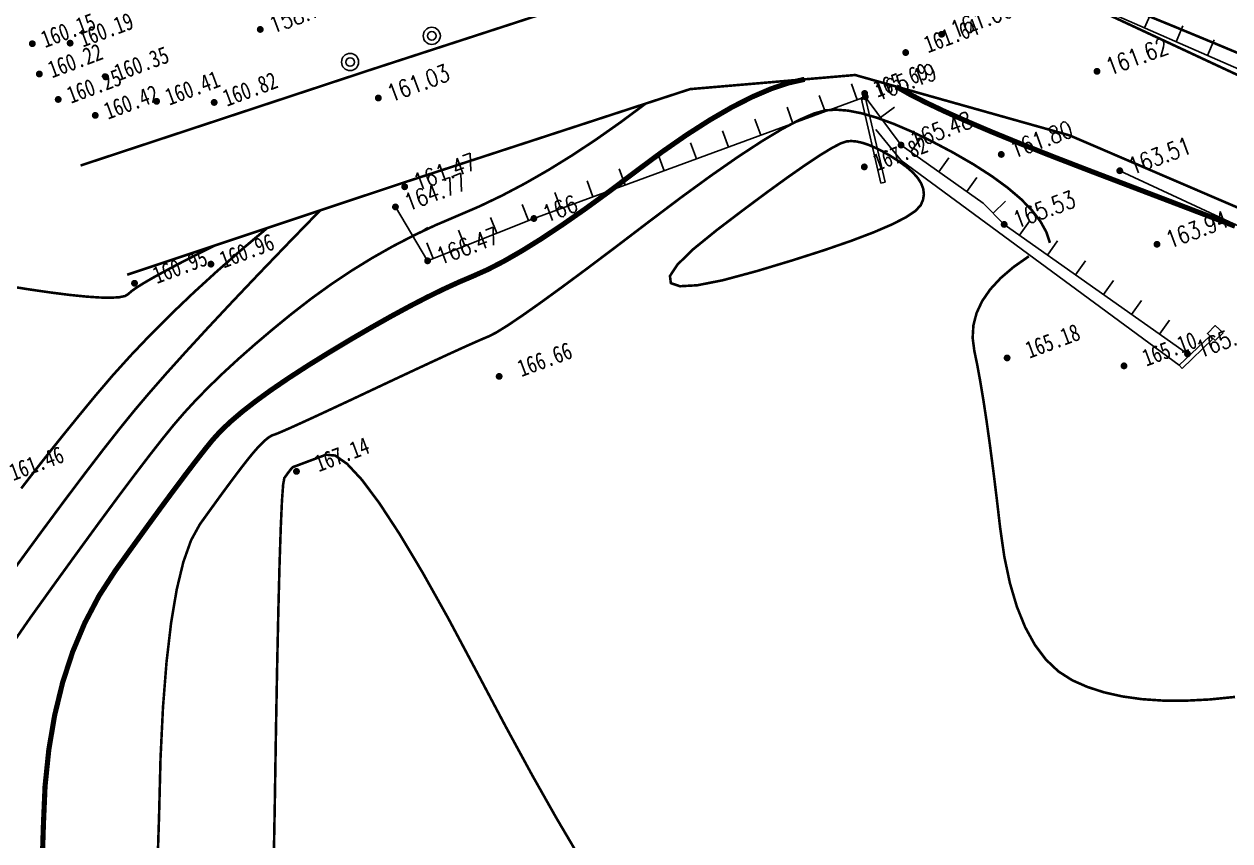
# Model space of a CAD drawing. Header units: millimetres. Extents: x -1471591 to 944464, y -468930 to 547002.
# Drawn here: x 164850 to 235171, y -197547 to -149938 of the extents above; entities that cross this region are included whole.
import ezdxf
from ezdxf.enums import TextEntityAlignment as Align

# ---------------------------------------------------------------- set-up
doc = ezdxf.new("R2010")
doc.units = ezdxf.units.MM
doc.header["$LTSCALE"] = 10
for name, color, linetype in [('DGX', 252, 'Continuous'), ('DLSS', 252, 'Continuous'), ('DMTZ', 252, 'Continuous'), ('GCD', 252, 'Continuous'), ('JMD', 252, 'Continuous'), ('value', 7, 'Continuous'), ('ZBTZ', 252, 'Continuous')]:
    doc.layers.add(name, color=color, linetype=linetype)
doc.styles.get("Standard").update_dxf_attribs({"font": 'simplex.shx', "width": 0.8, "bigfont": 'hztxt.shx'})
doc.styles.add('宋体', font='', dxfattribs={"height": 1.25, "bigfont": 'hztxt.shx'})
doc.styles.get('宋体').set_extended_font_data('SimSun')
doc.linetypes.add('444', pattern='A,4.5,[145,AAA.SHX,S=1,R=0,X=0,Y=1],4.5,-0.5,[146,AAA.SHX,S=1,R=0,X=0,Y=0],-0.5', length=10)
doc.linetypes.add('X33', pattern='A,2,[150,symbolx.shx,S=1,R=0,X=0,Y=1],1e-11', length=2)

# ---------------------------------------------------------------- blocks, each defined once
blk = doc.blocks.new('gc170')
at = {"linetype": 'Continuous'}
blk.add_circle((0, 0), 0.5, dxfattribs=at)
blk = doc.blocks.new('GC200')
at = {"layer": 'GCD', "const_width": 0.2, "flags": 128}
blk.add_lwpolyline([(-0.1, 0, 1), (0.1, 0, 1)], format="xyb", close=True, dxfattribs=at)
blk = doc.blocks.new('地形')
at = {"layer": 'DGX', "color": 252, "linetype": 'Continuous', "flags": 128}
for points, const_width in [([(-314.876, -91.901), (-316.075, -92.033), (-317.135, -92.158), (-318.054, -92.278), (-318.834, -92.391), (-319.475, -92.499), (-319.975, -92.6), (-320.335, -92.696), (-320.556, -92.785), (-320.771, -92.826), (-321.114, -92.773), (-321.585, -92.628), (-322.184, -92.39), (-322.912, -92.06), (-323.767, -91.637), (-324.75, -91.121), (-325.862, -90.512), (-326.98, -89.877)], 0.15), ([(-311.623, -92.02), (-313.468, -92.679), (-315.244, -93.352), (-316.95, -94.037), (-318.586, -94.736), (-320.153, -95.448), (-321.649, -96.173), (-323.075, -96.911), (-324.432, -97.662), (-325.727, -98.41), (-326.969, -99.139), (-328.157, -99.848), (-329.292, -100.537), (-330.374, -101.207)], 0.15), ([(-308.37, -92.139), (-310.772, -93.274), (-312.997, -94.34), (-315.043, -95.336), (-316.911, -96.262), (-318.6, -97.117), (-320.111, -97.903), (-321.443, -98.619), (-322.597, -99.264), (-323.755, -99.944), (-325.098, -100.761), (-326.628, -101.717), (-328.344, -102.811), (-330.245, -104.044), (-332.333, -105.414)], 0.15), ([(-288.415, -92.961), (-290.147, -93.463), (-291.834, -93.903), (-293.474, -94.281), (-295.068, -94.597), (-296.615, -94.851), (-298.117, -95.043), (-299.572, -95.172), (-300.981, -95.24), (-302.366, -95.302), (-303.75, -95.417), (-305.133, -95.583), (-306.514, -95.802), (-307.894, -96.073), (-309.273, -96.396), (-310.651, -96.772), (-312.028, -97.199), (-313.368, -97.653), (-314.637, -98.109), (-315.835, -98.565), (-316.963, -99.023), (-318.019, -99.482), (-319.004, -99.942), (-319.919, -100.404), (-320.762, -100.866), (-321.652, -101.389), (-322.706, -102.033), (-323.924, -102.797), (-325.306, -103.681), (-326.852, -104.686), (-328.562, -105.811), (-330.437, -107.056), (-332.475, -108.421), (-334.488, -109.82)], 0.15), ([(-336.859, -122.033), (-336.018, -119.986), (-335.15, -117.939), (-334.204, -116.034), (-333.182, -114.274), (-332.082, -112.656), (-330.906, -111.182), (-329.652, -109.851), (-328.322, -108.664), (-326.914, -107.62), (-325.524, -106.689), (-324.246, -105.84), (-323.08, -105.073), (-322.025, -104.388), (-321.083, -103.785), (-320.252, -103.264), (-319.534, -102.825), (-318.927, -102.468), (-318.317, -102.154), (-317.591, -101.845), (-316.747, -101.539), (-315.786, -101.238), (-314.708, -100.94), (-313.513, -100.647), (-312.2, -100.358), (-310.771, -100.073), (-309.322, -99.806), (-307.95, -99.572), (-306.657, -99.37), (-305.441, -99.201), (-304.303, -99.064), (-303.243, -98.96), (-302.26, -98.889), (-301.356, -98.85), (-300.426, -98.793), (-299.369, -98.667), (-298.184, -98.472), (-296.872, -98.209), (-295.432, -97.876), (-293.864, -97.475), (-292.168, -97.005), (-290.345, -96.466), (-288.52, -95.939), (-286.82, -95.507), (-285.244, -95.168), (-283.793, -94.923), (-282.466, -94.772), (-281.263, -94.715), (-280.186, -94.751), (-279.232, -94.882)], 0.3), ([(-262.692, -95.345), (-262.337, -95.61), (-261.682, -96.167), (-260.728, -97.017), (-259.475, -98.158), (-257.922, -99.592), (-256.071, -101.319), (-253.92, -103.337)], 0.15), ([(-330.794, -124.969), (-329.511, -121.843), (-328.274, -118.776), (-327.1, -116.048), (-325.987, -113.661), (-324.936, -111.613), (-323.948, -109.905), (-323.021, -108.536), (-322.156, -107.508), (-321.354, -106.819), (-320.612, -106.323), (-319.93, -105.87), (-319.308, -105.46), (-318.745, -105.095), (-318.242, -104.773), (-317.799, -104.495), (-317.416, -104.261), (-317.092, -104.07), (-316.81, -103.913), (-316.551, -103.778), (-316.316, -103.666), (-316.105, -103.576), (-315.917, -103.509), (-315.753, -103.464), (-315.612, -103.441), (-315.495, -103.441), (-315.303, -103.444), (-314.937, -103.43), (-314.397, -103.399), (-313.684, -103.351), (-312.797, -103.287), (-311.736, -103.205), (-310.501, -103.107), (-309.093, -102.991), (-307.67, -102.875), (-306.39, -102.773), (-305.254, -102.685), (-304.262, -102.611), (-303.414, -102.552), (-302.709, -102.507), (-302.148, -102.476), (-301.731, -102.46), (-301.256, -102.406), (-300.522, -102.261), (-299.529, -102.025), (-298.277, -101.698), (-296.767, -101.281), (-294.997, -100.774), (-292.968, -100.175), (-290.681, -99.486), (-288.379, -98.804), (-286.308, -98.229), (-284.469, -97.759), (-282.86, -97.396), (-281.482, -97.138), (-280.335, -96.987), (-279.419, -96.941), (-278.733, -97.002), (-278.14, -97.178), (-277.497, -97.478), (-276.807, -97.903), (-276.068, -98.453), (-275.281, -99.128), (-274.445, -99.927), (-273.561, -100.851), (-272.629, -101.899), (-271.738, -102.98), (-270.978, -103.999), (-270.349, -104.956), (-269.851, -105.852), (-269.484, -106.687), (-269.248, -107.461), (-269.143, -108.173), (-269.168, -108.824)], 0.15), ([(-324.627, -127.806), (-323.003, -123.7), (-321.399, -119.613), (-319.995, -116.062), (-318.792, -113.048), (-317.79, -110.569), (-316.989, -108.627), (-316.39, -107.222), (-315.991, -106.352), (-315.793, -106.019), (-315.7, -105.956), (-315.614, -105.899), (-315.536, -105.847), (-315.465, -105.801), (-315.402, -105.761), (-315.346, -105.726), (-315.298, -105.696), (-315.257, -105.673), (-315.221, -105.653), (-315.189, -105.636), (-315.159, -105.622), (-315.133, -105.61), (-315.109, -105.602), (-315.088, -105.596), (-315.07, -105.593), (-315.056, -105.593), (-315.013, -105.595), (-314.91, -105.596), (-314.748, -105.596), (-314.527, -105.596), (-314.246, -105.596), (-313.905, -105.596), (-313.505, -105.595), (-313.046, -105.594), (-312.558, -105.826), (-312.074, -106.525), (-311.593, -107.691), (-311.116, -109.323), (-310.642, -111.422), (-310.171, -113.988), (-309.704, -117.02), (-309.24, -120.519), (-308.78, -124.078), (-308.325, -127.289), (-307.874, -130.153), (-307.428, -132.669)], 0.15), ([(-270.595, -109.128), (-271.65, -109.401), (-272.579, -109.74), (-273.382, -110.145), (-274.059, -110.618), (-274.61, -111.157), (-275.034, -111.763), (-275.332, -112.436), (-275.504, -113.175), (-275.633, -114.01), (-275.804, -114.968), (-276.016, -116.05), (-276.269, -117.256), (-276.564, -118.585), (-276.9, -120.038), (-277.277, -121.614), (-277.696, -123.314), (-278.068, -125.01), (-278.304, -126.573), (-278.406, -128.003), (-278.372, -129.3), (-278.203, -130.464), (-277.9, -131.495), (-277.461, -132.393), (-276.886, -133.159), (-276.191, -133.837), (-275.389, -134.473), (-274.48, -135.066), (-273.464, -135.617), (-272.341, -136.126), (-271.112, -136.592), (-269.775, -137.016), (-268.331, -137.398)], 0.15)]:
    blk.add_lwpolyline(points, dxfattribs=dict(at, const_width=const_width))
at = {"layer": 'DGX', "color": 252, "linetype": 'Continuous', "const_width": 0.3}
blk.add_lwpolyline([(-274.365, -97.156), (-273.818, -97.816), (-273.113, -98.59), (-272.252, -99.479), (-271.233, -100.482), (-270.057, -101.601), (-268.723, -102.834), (-267.233, -104.182), (-265.585, -105.645), (-263.966, -107.071), (-262.559, -108.31), (-261.365, -109.362), (-260.384, -110.227), (-259.616, -110.904), (-259.06, -111.394), (-258.718, -111.697)], dxfattribs=at)
at = {"layer": 'DGX', "color": 252, "linetype": 'Continuous', "const_width": 0.15, "flags": 128}
blk.add_lwpolyline([(-278.198, -99.129), (-277.934, -99.208), (-277.659, -99.34), (-277.373, -99.526), (-277.074, -99.767), (-276.765, -100.062), (-276.443, -100.41), (-276.11, -100.813), (-275.765, -101.27), (-275.454, -101.738), (-275.22, -102.174), (-275.064, -102.579), (-274.986, -102.952), (-274.986, -103.292), (-275.063, -103.602), (-275.219, -103.879), (-275.452, -104.124), (-275.851, -104.329), (-276.504, -104.484), (-277.411, -104.59), (-278.572, -104.646), (-279.987, -104.653), (-281.656, -104.61), (-283.578, -104.517), (-285.755, -104.375), (-287.792, -104.181), (-289.294, -103.934), (-290.263, -103.632), (-290.698, -103.276), (-290.599, -102.867), (-289.966, -102.404), (-288.799, -101.887), (-287.098, -101.316), (-285.238, -100.758), (-283.591, -100.282), (-282.157, -99.887), (-280.938, -99.573), (-279.932, -99.34), (-279.14, -99.189), (-278.562, -99.118)], close=True, dxfattribs=at)
at = {"layer": 'DLSS', "linetype": 'Continuous', "lineweight": 15, "const_width": 0.15, "elevation": 152.25, "flags": 128}
for points in [[(-320.538, -84.791), (-302.735, -85.492), (-296.393, -85.77)], [(-296.393, -85.77), (-283.988, -86.313), (-275.758, -88.64), (-262.327, -96.532), (-248.39, -110.725), (-236.833, -120.284), (-220.557, -131.652), (-211.02, -142.459), (-205.602, -153.98), (-199.525, -171.689)], [(-320.224, -91.706), (-303.534, -92.315), (-292.623, -92.781)], [(-292.623, -92.781), (-285.683, -93.077), (-276.38, -95.68), (-265.898, -103.36)], [(-209.227, -163.906), (-215.284, -149.276), (-221.959, -139.699), (-222.955, -138.654), (-232.245, -131.358), (-241.93, -124.903), (-251.576, -117.045), (-253.415, -115.31), (-265.898, -103.36)]]:
    blk.add_lwpolyline(points, dxfattribs=at)
at = {"layer": 'DLSS', "linetype": 'Continuous', "const_width": 0.075, "elevation": 152.25, "flags": 128}
for points in [[(-302.735, -85.492), (-296.393, -85.77)], [(-296.393, -85.77), (-283.988, -86.313), (-275.758, -88.64), (-262.327, -96.532), (-248.39, -110.725), (-236.833, -120.284), (-220.557, -131.652), (-211.02, -142.459), (-205.602, -153.98), (-199.525, -171.689)], [(-303.534, -92.315), (-292.623, -92.781)], [(-292.623, -92.781), (-285.683, -93.077), (-276.38, -95.68), (-265.898, -103.36)]]:
    blk.add_lwpolyline(points, dxfattribs=at)
at = {"layer": 'DLSS', "linetype": 'Continuous', "const_width": 0.075, "elevation": 152.25}
blk.add_lwpolyline([(-209.227, -163.906), (-215.284, -149.276), (-221.959, -139.699), (-222.955, -138.654), (-232.245, -131.358), (-241.93, -124.903), (-251.576, -117.045), (-253.415, -115.31), (-265.898, -103.36)], dxfattribs=at)
at = {"layer": 'DMTZ', "linetype": 'Continuous', "elevation": 152.25, "flags": 128}
for points in [[(-304.184, -93.487), (-303.528, -97.087), (-296.859, -96.948), (-290.361, -96.99)], [(-303.825, -95.455), (-302.841, -95.276)], [(-303.187, -97.08), (-303.208, -96.08)], [(-301.187, -97.038), (-301.208, -96.039)], [(-299.188, -96.997), (-299.209, -95.997)], [(-297.188, -96.955), (-297.209, -95.955)], [(-295.188, -96.959), (-295.182, -95.959)], [(-293.188, -96.972), (-293.182, -95.972)], [(-291.188, -96.985), (-291.182, -95.985)], [(-288.767, -97), (-288.761, -96)], [(-286.767, -97.013), (-286.761, -96.013)], [(-284.767, -97.026), (-284.761, -96.026)], [(-282.767, -97.039), (-282.761, -96.039)], [(-280.767, -97.051), (-280.761, -96.051)], [(-278.767, -97.064), (-278.761, -96.064)], [(-276.767, -97.077), (-276.761, -96.077)], [(-290.361, -96.99), (-276.269, -97.08), (-275.302, -100.445)], [(-275.854, -98.523), (-274.893, -98.247)], [(-259.608, -99.026), (-258.911, -98.309)], [(-258.173, -100.419), (-257.476, -99.702)], [(-275.302, -100.445), (-272, -105.293), (-271.292, -106.882), (-263.923, -117.702)], [(-274.91, -101.021), (-274.083, -100.458)], [(-256.738, -101.812), (-256.041, -101.095)], [(-273.784, -102.674), (-272.957, -102.111)], [(-272.658, -104.327), (-271.831, -103.764)], [(-271.661, -106.052), (-270.748, -105.645)], [(-270.677, -107.784), (-269.851, -107.221)], [(-269.552, -109.437), (-268.725, -108.874)], [(-268.426, -111.09), (-267.599, -110.527)], [(-267.3, -112.743), (-266.473, -112.18)], [(-266.174, -114.396), (-265.348, -113.833)], [(-265.048, -116.049), (-264.222, -115.486)]]:
    blk.add_lwpolyline(points, dxfattribs=at)
at = {"layer": 'DMTZ', "linetype": 'Continuous', "elevation": 152.25}
blk.add_lwpolyline([(-261.779, -96.919), (-255.303, -103.205)], dxfattribs=at)
at = {"layer": 'DMTZ', "linetype": 'X33', "elevation": 152.25, "flags": 128}
blk.add_lwpolyline([(-263.881, -106.315), (-253.355, -116.992), (-238.183, -128.697), (-235.784, -131.16)], dxfattribs=at)
at = {"layer": 'JMD', "linetype": 'Continuous'}
for p, q in [((-276.282, -97.182, 152.25), (-276.53, -97.149, 152.25)), ((-276.282, -97.182, 152.25), (-276.53, -97.149, 152.25)), ((-276.269, -97.08, 152.25), (-276.516, -97.048, 152.25)), ((-276.936, -102.139, 152.25), (-277.183, -102.107, 152.25)), ((-276.936, -102.139, 152.25), (-277.183, -102.107, 152.25)), ((-262.349, -117.184, 152.25), (-262.25, -117.414, 152.25)), ((-264.607, -118.148, 152.25), (-264.509, -118.378, 152.25))]:
    blk.add_line(p, q, dxfattribs=at)
at = {"layer": 'JMD', "linetype": 'Continuous', "elevation": 152.25, "flags": 128}
for points in [[(-277.183, -102.107), (-276.516, -97.048)], [(-276.936, -102.139), (-276.269, -97.08)], [(-262.349, -117.184), (-264.607, -118.148)], [(-262.25, -117.414), (-264.509, -118.378)]]:
    blk.add_lwpolyline(points, dxfattribs=at)
at = {"layer": 'JMD', "linetype": '444', "elevation": 152.25, "flags": 128}
blk.add_lwpolyline([(-264.607, -118.148), (-275.609, -101.297), (-276.363, -99.077)], dxfattribs=at)
at = {"layer": 'JMD', "linetype": 'Continuous', "elevation": 152.25, "flags": 128}
blk.add_lwpolyline([(-262.131, -117.536), (-262.412, -116.985), (-261.832, -116.723), (-261.551, -117.274)], close=True, dxfattribs=at)
at = {"layer": 'value', "linetype": 'Continuous', "elevation": 152.25, "flags": 128}
blk.add_lwpolyline([(-276.269, -97.08), (-276.936, -102.139)], dxfattribs=at)
at = {"layer": 'GCD', "linetype": 'Continuous'}
ref = blk.add_blockref('GC200', (-320.685, -77.156, 312.4), dxfattribs=at)
ref.add_attrib('height', '160.15', dxfattribs={"linetype": 'Continuous', "height": 1, "style": '宋体', "width": 0.8}).set_placement((-320.085, -77.156, 312.4), align=Align.MIDDLE_LEFT)
ref = blk.add_blockref('GC200', (-318.608, -77.896, 312.44), dxfattribs=at)
ref.add_attrib('height', '160.19', dxfattribs={"linetype": 'Continuous', "height": 1, "style": '宋体', "width": 0.8}).set_placement((-318.008, -77.896, 312.44), align=Align.MIDDLE_LEFT)
ref = blk.add_blockref('GC200', (-320.919, -78.949, 312.47), dxfattribs=at)
ref.add_attrib('height', '160.22', dxfattribs={"linetype": 'Continuous', "height": 1, "style": '宋体', "width": 0.8}).set_placement((-320.319, -78.949, 312.47), align=Align.MIDDLE_LEFT)
ref = blk.add_blockref('GC200', (-317.354, -80.468, 312.6), dxfattribs=at)
ref.add_attrib('height', '160.35', dxfattribs={"linetype": 'Continuous', "height": 1, "style": '宋体', "width": 0.8}).set_placement((-316.754, -80.468, 312.6), align=Align.MIDDLE_LEFT)
ref = blk.add_blockref('GC200', (-320.408, -80.727, 312.5), dxfattribs=at)
ref.add_attrib('height', '160.25', dxfattribs={"linetype": 'Continuous', "height": 1, "style": '宋体', "width": 0.8}).set_placement((-319.808, -80.727, 312.5), align=Align.MIDDLE_LEFT)
at = {"layer": 'GCD'}
ref = blk.add_blockref('GC200', (-307.943, -81.034, 311.011), dxfattribs=at)
ref.add_attrib('height', '158.76', dxfattribs={"height": 1, "width": 0.8}).set_placement((-307.343, -81.034, 311.011), align=Align.MIDDLE_LEFT)
at = {"layer": 'GCD', "linetype": 'Continuous'}
ref = blk.add_blockref('GC200', (-318.711, -82.354, 312.67), dxfattribs=at)
ref.add_attrib('height', '160.42', dxfattribs={"linetype": 'Continuous', "height": 1, "style": '宋体', "width": 0.8}).set_placement((-318.111, -82.354, 312.67), align=Align.MIDDLE_LEFT)
ref = blk.add_blockref('GC200', (-315.073, -82.84, 312.66), dxfattribs=at)
ref.add_attrib('height', '160.41', dxfattribs={"linetype": 'Continuous', "height": 1, "style": '宋体', "width": 0.8}).set_placement((-314.473, -82.84, 312.66), align=Align.MIDDLE_LEFT)
ref = blk.add_blockref('GC200', (-311.95, -84.078, 313.07), dxfattribs=at)
ref.add_attrib('height', '160.82', dxfattribs={"linetype": 'Continuous', "height": 1, "style": '宋体', "width": 0.8}).set_placement((-311.35, -84.078, 313.07), align=Align.MIDDLE_LEFT)
at = {"layer": 'GCD'}
ref = blk.add_blockref('GC200', (-302.894, -87.189, 313.278), dxfattribs=at)
ref.add_attrib('height', '161.03', dxfattribs={"height": 1, "width": 0.8}).set_placement((-302.294, -87.189, 313.278), align=Align.MIDDLE_LEFT)
at = {"layer": 'GCD', "linetype": 'Continuous'}
ref = blk.add_blockref('GC200', (-319.996, -92.323, 313.197), dxfattribs=at)
ref.add_attrib('height', '160.95', dxfattribs={"linetype": 'Continuous', "height": 1, "style": '宋体', "width": 0.8}).set_placement((-318.796, -92.323, 313.197), align=Align.MIDDLE_LEFT)
at = {"layer": 'GCD'}
ref = blk.add_blockref('GC200', (-303.268, -92.575, 313.723), dxfattribs=at)
ref.add_attrib('height', '161.47', dxfattribs={"height": 1, "width": 0.8}).set_placement((-302.668, -92.575, 313.723), align=Align.MIDDLE_LEFT)
at = {"layer": 'GCD', "linetype": 'Continuous'}
ref = blk.add_blockref('GC200', (-315.431, -92.839, 313.21), dxfattribs=at)
ref.add_attrib('height', '160.96', dxfattribs={"linetype": 'Continuous', "height": 1, "style": '宋体', "width": 0.8}).set_placement((-314.831, -92.839, 313.21), align=Align.MIDDLE_LEFT)
at = {"layer": 'GCD'}
ref = blk.add_blockref('GC200', (-304.184, -93.487, 317.023), dxfattribs=at)
ref.add_attrib('height', '164.77', dxfattribs={"height": 1, "width": 0.8}).set_placement((-303.584, -93.487, 317.023), align=Align.MIDDLE_LEFT)
ref = blk.add_blockref('GC200', (-270.822, -95.224, 313.912), dxfattribs=at)
ref.add_attrib('height', '161.66', dxfattribs={"height": 1, "width": 0.8}).set_placement((-270.222, -95.224, 313.912), align=Align.MIDDLE_LEFT)
at = {"layer": 'GCD', "linetype": 'Continuous'}
ref = blk.add_blockref('GC200', (-273.16, -95.486, 313.888), dxfattribs=at)
ref.add_attrib('height', '161.64', dxfattribs={"linetype": 'Continuous', "height": 1, "style": '宋体', "width": 0.8}).set_placement((-271.96, -95.486, 313.888), align=Align.MIDDLE_LEFT)
at = {"layer": 'GCD'}
ref = blk.add_blockref('GC200', (-303.528, -97.087, 318.715), dxfattribs=at)
ref.add_attrib('height', '166.47', dxfattribs={"height": 1, "width": 0.8}).set_placement((-302.928, -97.087, 318.715), align=Align.MIDDLE_LEFT)
ref = blk.add_blockref('GC200', (-296.859, -96.948, 318.254), dxfattribs=at)
ref.add_attrib('height', '166', dxfattribs={"height": 1, "width": 0.8}).set_placement((-296.259, -96.948, 318.254), align=Align.MIDDLE_LEFT)
ref = blk.add_blockref('GC200', (-276.269, -97.08, 317.442), dxfattribs=at)
ref.add_attrib('height', '165.19', dxfattribs={"height": 1, "width": 0.8}).set_placement((-275.669, -97.08, 317.442), align=Align.MIDDLE_LEFT)
at = {"layer": 'GCD', "linetype": 'Continuous'}
ref = blk.add_blockref('GC200', (-276.236, -96.879, 317.943), dxfattribs=at)
ref.add_attrib('height', '165.69', dxfattribs={"linetype": 'Continuous', "height": 1, "style": '宋体', "width": 0.8}).set_placement((-275.636, -96.879, 317.943), align=Align.MIDDLE_LEFT)
ref = blk.add_blockref('GC200', (-331.265, -100.146, 313.71), dxfattribs=at)
ref.add_attrib('height', '161.46', dxfattribs={"linetype": 'Continuous', "height": 1, "style": '宋体', "width": 0.8}).set_placement((-330.665, -100.146, 313.71), align=Align.MIDDLE_LEFT)
ref = blk.add_blockref('GC200', (-277.756, -100.884, 320.075), dxfattribs=at)
ref.add_attrib('height', '167.82', dxfattribs={"linetype": 'Continuous', "height": 1, "style": '宋体', "width": 0.8}).set_placement((-277.156, -100.884, 320.075), align=Align.MIDDLE_LEFT)
at = {"layer": 'GCD'}
ref = blk.add_blockref('GC200', (-275.302, -100.445, 317.727), dxfattribs=at)
ref.add_attrib('height', '165.48', dxfattribs={"height": 1, "width": 0.8}).set_placement((-274.702, -100.445, 317.727), align=Align.MIDDLE_LEFT)
ref = blk.add_blockref('GC200', (-263.095, -100.422, 313.874), dxfattribs=at)
ref.add_attrib('height', '161.62', dxfattribs={"height": 1, "width": 0.8}).set_placement((-262.495, -100.422, 313.874), align=Align.MIDDLE_LEFT)
ref = blk.add_blockref('GC200', (-270.021, -103.002, 314.054), dxfattribs=at)
ref.add_attrib('height', '161.80', dxfattribs={"height": 1, "width": 0.8}).set_placement((-269.421, -103.002, 314.054), align=Align.MIDDLE_LEFT)
at = {"layer": 'GCD', "linetype": 'Continuous'}
ref = blk.add_blockref('GC200', (-301.98, -104.857, 318.914), dxfattribs=at)
ref.add_attrib('height', '166.66', dxfattribs={"linetype": 'Continuous', "height": 1, "style": '宋体', "width": 0.8}).set_placement((-300.78, -104.857, 318.914), align=Align.MIDDLE_LEFT)
ref = blk.add_blockref('GC200', (-314.993, -105.903, 319.394), dxfattribs=at)
ref.add_attrib('height', '167.14', dxfattribs={"linetype": 'Continuous', "height": 1, "style": '宋体', "width": 0.8}).set_placement((-313.793, -105.903, 319.394), align=Align.MIDDLE_LEFT)
at = {"layer": 'GCD'}
ref = blk.add_blockref('GC200', (-263.881, -106.315, 315.757), dxfattribs=at)
ref.add_attrib('height', '163.51', dxfattribs={"height": 1, "width": 0.8}).set_placement((-263.281, -106.315, 315.757), align=Align.MIDDLE_LEFT)
ref = blk.add_blockref('GC200', (-271.292, -106.882, 317.782), dxfattribs=at)
ref.add_attrib('height', '165.53', dxfattribs={"height": 1, "width": 0.8}).set_placement((-270.692, -106.882, 317.782), align=Align.MIDDLE_LEFT)
ref = blk.add_blockref('GC200', (-263.35, -111.089, 316.192), dxfattribs=at)
ref.add_attrib('height', '163.94', dxfattribs={"height": 1, "width": 0.8}).set_placement((-262.75, -111.089, 316.192), align=Align.MIDDLE_LEFT)
at = {"layer": 'GCD', "linetype": 'Continuous'}
ref = blk.add_blockref('GC200', (-273.858, -114.232, 317.427), dxfattribs=at)
ref.add_attrib('height', '165.18', dxfattribs={"linetype": 'Continuous', "height": 1, "style": '宋体', "width": 0.8}).set_placement((-272.658, -114.232, 317.427), align=Align.MIDDLE_LEFT)
ref = blk.add_blockref('GC200', (-267.636, -117.055, 317.354), dxfattribs=at)
ref.add_attrib('height', '165.10', dxfattribs={"linetype": 'Continuous', "height": 1, "style": '宋体', "width": 0.8}).set_placement((-266.436, -117.055, 317.354), align=Align.MIDDLE_LEFT)
at = {"layer": 'GCD'}
ref = blk.add_blockref('GC200', (-263.923, -117.702, 317.714), dxfattribs=at)
ref.add_attrib('height', '165.46', dxfattribs={"height": 1, "width": 0.8}).set_placement((-263.323, -117.702, 317.714), align=Align.MIDDLE_LEFT)
at = {"layer": 'ZBTZ', "color": 3, "linetype": 'Continuous', "rotation": 357.2155877848271}
for p in [(-303.701, -84.648, 152.25), (-298.706, -84.891, 152.25)]:
    blk.add_blockref('gc170', p, dxfattribs=at)
at = {"layer": 'ZBTZ', "linetype": 'Continuous', "xscale": 0.5000000000002179, "yscale": 0.5000000000002179, "zscale": 0.5000000000002179, "rotation": 357.2155652133441}
for p in [(-303.701, -84.648, 152.25), (-298.706, -84.891, 152.25)]:
    blk.add_blockref('gc170', p, dxfattribs=at)

msp = doc.modelspace()

# ---------------------------------------------------------------- block references
at = {"xscale": 1000, "yscale": 1000, "zscale": 1000, "rotation": 20.51376453450802}
msp.add_blockref('地形', (438640.4, 33561.1, -152250), dxfattribs=at)

doc.saveas('drawing.dxf')
